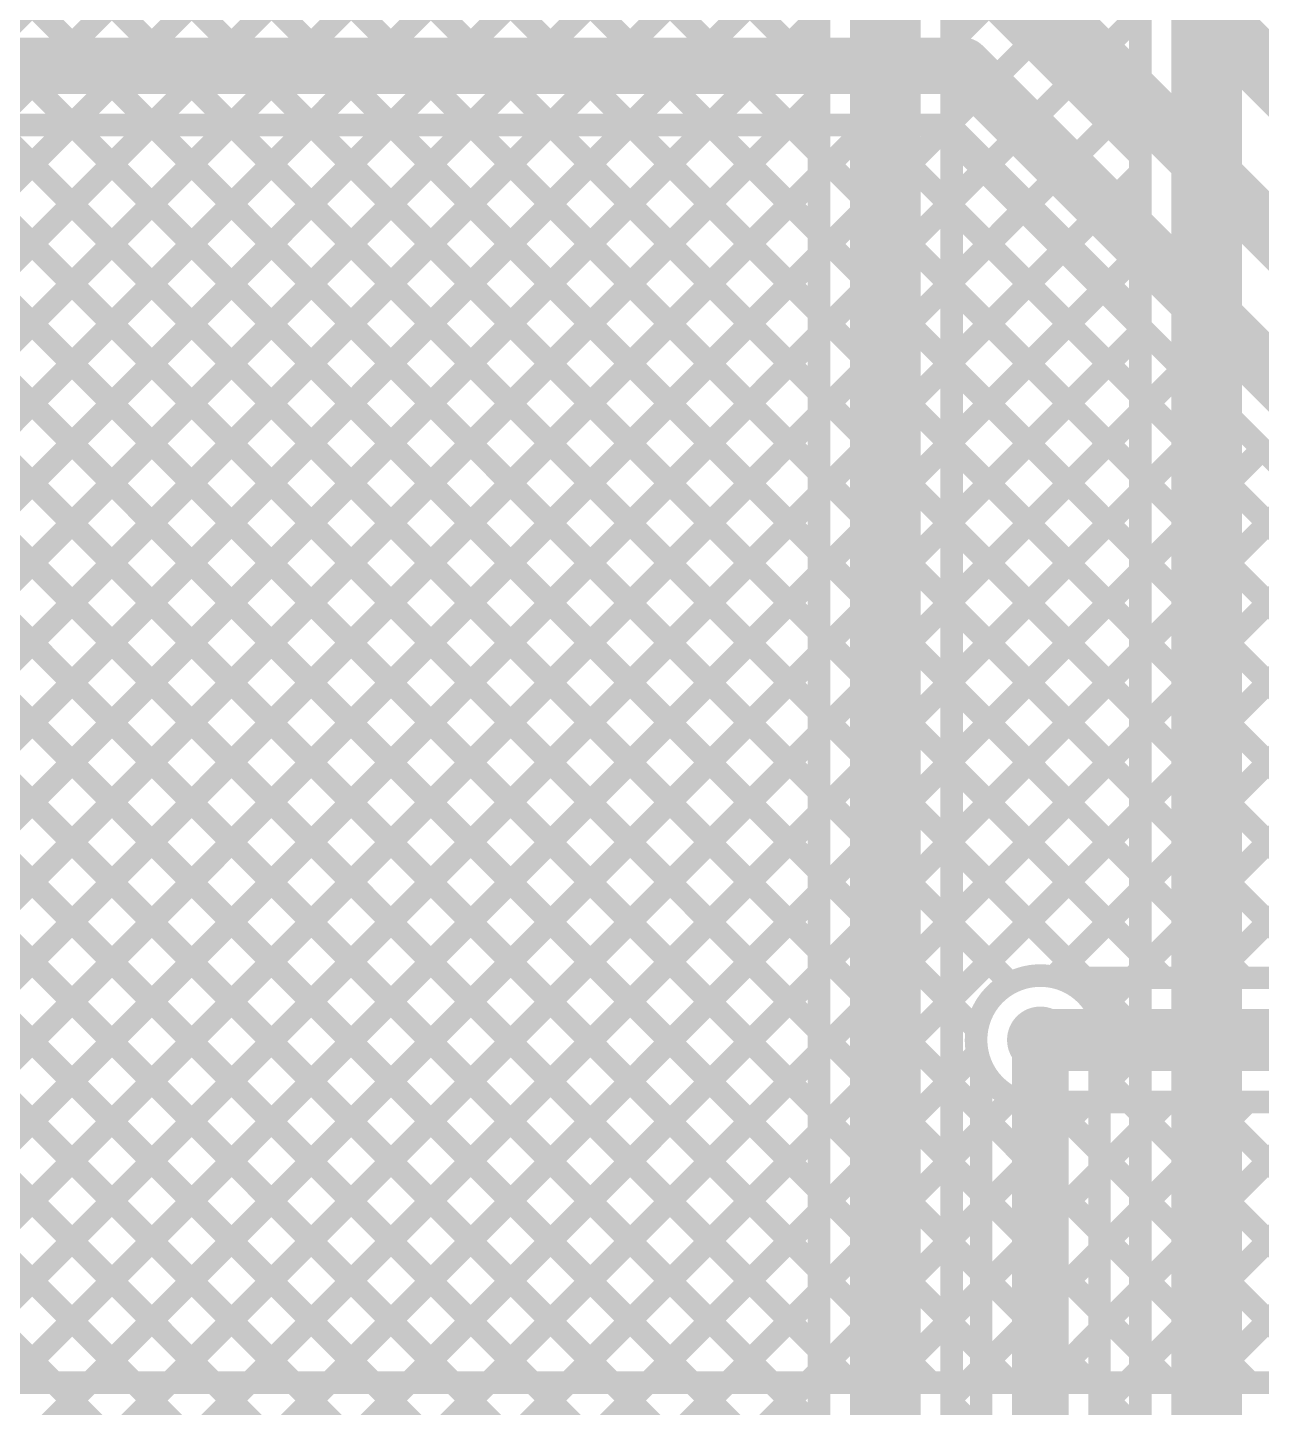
# Model space of a CAD drawing. Header units: millimetres. Extents: x 0 to 214, y 0 to 214.
# Drawn here: x 1.0497 to 1.4874, y 2.9127 to 3.402 of the extents above; entities that cross this region are included whole.
import ezdxf

# ---------------------------------------------------------------- set-up
doc = ezdxf.new("R2010")
doc.units = ezdxf.units.MM
doc.header["$MEASUREMENT"] = 0
for name, color, linetype in [('BottomLayer', 5, 'Continuous'), ('BottomSolder', 6, 'Continuous'), ('TopLayer', 1, 'Continuous'), ('TopSolder', 216, 'Continuous'), ('ViaHoleLayer', 16, 'Continuous')]:
    doc.layers.add(name, color=color, linetype=linetype)

msp = doc.modelspace()

# ---------------------------------------------------------------- hatches: boundary and pattern name
at = {"layer": 'BottomLayer'}
h = msp.add_hatch(color=5, dxfattribs=at)
edge = h.paths.add_edge_path()
edge.add_arc((1.409, 3.043), 0.01181, 0, 360)
at = {"layer": 'BottomSolder'}
h = msp.add_hatch(color=6, dxfattribs=at)
edge = h.paths.add_edge_path()
edge.add_arc((1.409, 3.043), 0.00991, 0, 360)
at = {"layer": 'TopLayer'}
h = msp.add_hatch(color=1, dxfattribs=at)
edge = h.paths.add_edge_path()
edge.add_arc((1.409, 3.043), 0.01181, 0, 360)
at = {"layer": 'TopSolder'}
h = msp.add_hatch(color=216, dxfattribs=at)
edge = h.paths.add_edge_path()
edge.add_arc((1.409, 3.043), 0.00991, 0, 360)
at = {"layer": 'ViaHoleLayer'}
h = msp.add_hatch(color=16, dxfattribs=at)
edge = h.paths.add_edge_path()
edge.add_arc((1.409, 3.043), 0.00591, 0, 360)

# ---------------------------------------------------------------- linework, layer by layer
at = {"layer": 'BottomLayer'}
for points, const_width in [([(0.756, 3.11474), (1.36203, 3.72077)], 0.008), ([(0.756, 3.08646), (1.39032, 3.72077)], 0.008), ([(1.05516, 3.66085), (1.3305, 3.3855)], 0.008), ([(0.756, 3.05817), (1.31748, 3.61965)], 0.008), ([(0.756, 3.02989), (1.32321, 3.5971)], 0.008), ([(0.756, 3.0016), (1.33996, 3.58556)], 0.008), ([(0.756, 2.94503), (1.39541, 3.58445)], 0.008), ([(0.756, 2.97332), (1.36713, 3.58445)], 0.008), ([(0.7648, 3.5835), (1.3305, 3.01781)], 0.008), ([(0.79309, 3.5835), (1.3305, 3.04609)], 0.008), ([(0.82137, 3.5835), (1.3305, 3.07438)], 0.008), ([(0.84966, 3.5835), (1.3305, 3.10266)], 0.008), ([(0.877, 3.58445), (1.3305, 3.13094)], 0.008), ([(0.90528, 3.58445), (1.3305, 3.15923)], 0.008), ([(0.93357, 3.58445), (1.3305, 3.18751)], 0.008), ([(0.96235, 3.58395), (1.3305, 3.2158)], 0.008), ([(0.99064, 3.58395), (1.3305, 3.24408)], 0.008), ([(0.756, 3.56402), (1.3305, 2.98952)], 0.008), ([(1.12196, 3.56576), (1.3305, 3.35722)], 0.008), ([(1.05842, 3.54445), (1.3305, 3.27237)], 0.008), ([(1.0867, 3.54445), (1.3305, 3.30065)], 0.008), ([(1.1119, 3.54753), (1.3305, 3.32893)], 0.008), ([(0.756, 3.53574), (1.3305, 2.96124)], 0.008), ([(1.468, 3.527), (1.468, 1.443)], 0.025), ([(1.4445, 3.527), (1.4445, 2.01364)], 0.008), ([(0.756, 3.50745), (1.3305, 2.93295)], 0.008), ([(1.354, 2.49346), (1.354, 3.49)], 0.025), ([(0.756, 2.91675), (1.33054, 3.49128)], 0.008), ([(1.3305, 2.50319), (1.3305, 3.49)], 0.008), ([(1.3775, 2.4982), (1.3775, 3.49)], 0.008), ([(0.756, 3.47917), (1.3305, 2.90467)], 0.008), ([(0.756, 2.88847), (1.3305, 3.46297)], 0.008), ([(1.3775, 3.39683), (1.4445, 3.46383)], 0.008), ([(0.756, 3.45089), (1.3305, 2.87639)], 0.008), ([(1.3775, 3.45164), (1.4445, 3.38464)], 0.008), ([(0.756, 2.86018), (1.3305, 3.43468)], 0.008), ([(1.3775, 3.36854), (1.4445, 3.43554)], 0.008), ([(0.756, 3.4226), (1.3305, 2.8481)], 0.008), ([(1.3775, 3.42336), (1.4445, 3.35636)], 0.008), ([(1.3775, 3.34026), (1.4445, 3.40726)], 0.008), ([(0.756, 2.8319), (1.3305, 3.4064)], 0.008), ([(0.756, 3.39432), (1.3305, 2.81982)], 0.008), ([(1.3775, 3.39507), (1.4445, 3.32807)], 0.008), ([(0.756, 2.80361), (1.3305, 3.37811)], 0.008), ([(1.3775, 3.31197), (1.4445, 3.37897)], 0.008), ([(0.756, 3.36603), (1.3305, 2.79153)], 0.008), ([(1.3775, 3.36679), (1.4445, 3.29979)], 0.008), ([(0.756, 2.77533), (1.3305, 3.34983)], 0.008), ([(1.3775, 3.28369), (1.4445, 3.35069)], 0.008), ([(1.3775, 3.3385), (1.4445, 3.2715)], 0.008), ([(0.756, 3.33775), (1.3305, 2.76325)], 0.008), ([(0.756, 2.74704), (1.3305, 3.32154)], 0.008), ([(1.3775, 3.25541), (1.4445, 3.32241)], 0.008), ([(0.756, 3.30946), (1.3305, 2.73496)], 0.008), ([(1.3775, 3.31022), (1.4445, 3.24322)], 0.008), ([(1.3775, 3.22712), (1.4445, 3.29412)], 0.008), ([(0.756, 2.71876), (1.3305, 3.29326)], 0.008), ([(0.756, 3.28118), (1.3305, 2.70668)], 0.008), ([(1.3775, 3.28193), (1.4445, 3.21493)], 0.008), ([(0.756, 2.69047), (1.3305, 3.26497)], 0.008), ([(1.3775, 3.19884), (1.4445, 3.26584)], 0.008), ([(0.756, 3.2529), (1.3305, 2.6784)], 0.008), ([(1.3775, 3.25365), (1.4445, 3.18665)], 0.008), ([(0.756, 2.66219), (1.3305, 3.23669)], 0.008), ([(1.3775, 3.17055), (1.4445, 3.23755)], 0.008), ([(0.756, 3.22461), (1.3305, 2.65011)], 0.008), ([(1.3775, 3.22537), (1.4445, 3.15837)], 0.008), ([(0.756, 2.63391), (1.3305, 3.20841)], 0.008), ([(1.3775, 3.14227), (1.4445, 3.20927)], 0.008), ([(1.3775, 3.19708), (1.4445, 3.13008)], 0.008), ([(0.756, 2.60562), (1.3305, 3.18012)], 0.008), ([(1.3775, 3.11398), (1.4445, 3.18098)], 0.008), ([(1.3775, 3.1688), (1.4445, 3.1018)], 0.008), ([(1.3775, 3.0857), (1.4445, 3.1527)], 0.008), ([(0.756, 2.57734), (1.3305, 3.15184)], 0.008), ([(1.3775, 3.14051), (1.4445, 3.07351)], 0.008), ([(0.756, 2.54905), (1.3305, 3.12355)], 0.008), ([(1.3775, 3.05742), (1.4445, 3.12442)], 0.008), ([(1.3775, 3.11223), (1.4445, 3.04523)], 0.008), ([(0.756, 2.52077), (1.3305, 3.09527)], 0.008), ([(1.41369, 3.06532), (1.4445, 3.09613)], 0.008), ([(1.3775, 3.08394), (1.3983, 3.06315)], 0.008), ([(0.756, 2.49248), (1.3305, 3.06698)], 0.008), ([(1.42955, 3.0529), (1.4445, 3.06785)], 0.008), ([(1.3775, 3.05566), (1.38649, 3.04667)], 0.008), ([(1.409, 2.5), (1.409, 3.043)], 0.02), ([(0.756, 2.4642), (1.3305, 3.0387)], 0.008), ([(1.3775, 3.02913), (1.38668, 3.03831)], 0.008), ([(1.43, 3.02506), (1.4445, 3.03956)], 0.008), ([(1.388, 2.5087), (1.388, 3.03409)], 0.008), ([(1.43, 2.5), (1.43, 3.03409)], 0.008), ([(1.43, 3.03144), (1.4445, 3.01694)], 0.008), ([(1.3775, 3.02738), (1.388, 3.01688)], 0.008), ([(0.756, 2.43592), (1.3305, 3.01042)], 0.008), ([(1.3775, 3.00085), (1.388, 3.01135)], 0.008), ([(1.43, 2.99678), (1.4445, 3.01128)], 0.008), ([(1.43, 3.00316), (1.4445, 2.98866)], 0.008), ([(1.3775, 2.99909), (1.388, 2.98859)], 0.008), ([(0.756, 2.40763), (1.3305, 2.98213)], 0.008), ([(1.3775, 2.97256), (1.388, 2.98306)], 0.008), ([(1.43, 2.96849), (1.4445, 2.98299)], 0.008), ([(1.43, 2.97488), (1.4445, 2.96038)], 0.008), ([(1.3775, 2.97081), (1.388, 2.96031)], 0.008), ([(0.756, 2.37935), (1.3305, 2.95385)], 0.008), ([(1.3775, 2.94428), (1.388, 2.95478)], 0.008), ([(1.43, 2.94021), (1.4445, 2.95471)], 0.008), ([(1.3775, 2.94252), (1.388, 2.93202)], 0.008), ([(1.43, 2.94659), (1.4445, 2.93209)], 0.008), ([(0.756, 2.35106), (1.3305, 2.92556)], 0.008), ([(1.3775, 2.91599), (1.388, 2.92649)], 0.008), ([(1.43, 2.91193), (1.4445, 2.92643)], 0.008), ([(1.43, 2.91831), (1.4445, 2.90381)], 0.008), ([(1.3775, 2.91424), (1.388, 2.90374)], 0.008)]:
    msp.add_lwpolyline(points, dxfattribs=dict(at, const_width=const_width))
for points, const_width in [([(1.3755, 3.39683, 1), (1.3795, 3.39683, 1)], 0.004), ([(1.3755, 3.39507, 1), (1.3795, 3.39507, 1)], 0.004), ([(1.3285, 3.3855, 1), (1.3325, 3.3855, 1)], 0.004), ([(1.4425, 3.38464, 1), (1.4465, 3.38464, 1)], 0.004), ([(1.3285, 3.37811, 1), (1.3325, 3.37811, 1)], 0.004), ([(1.4425, 3.37897, 1), (1.4465, 3.37897, 1)], 0.004), ([(1.3755, 3.36854, 1), (1.3795, 3.36854, 1)], 0.004), ([(1.3755, 3.36679, 1), (1.3795, 3.36679, 1)], 0.004), ([(1.3285, 3.35722, 1), (1.3325, 3.35722, 1)], 0.004), ([(1.4425, 3.35636, 1), (1.4465, 3.35636, 1)], 0.004), ([(1.3285, 3.34983, 1), (1.3325, 3.34983, 1)], 0.004), ([(1.4425, 3.35069, 1), (1.4465, 3.35069, 1)], 0.004), ([(1.3755, 3.34026, 1), (1.3795, 3.34026, 1)], 0.004), ([(1.3755, 3.3385, 1), (1.3795, 3.3385, 1)], 0.004), ([(1.3285, 3.32893, 1), (1.3325, 3.32893, 1)], 0.004), ([(1.4425, 3.32807, 1), (1.4465, 3.32807, 1)], 0.004), ([(1.3285, 3.32154, 1), (1.3325, 3.32154, 1)], 0.004), ([(1.4425, 3.32241, 1), (1.4465, 3.32241, 1)], 0.004), ([(1.3755, 3.31197, 1), (1.3795, 3.31197, 1)], 0.004), ([(1.3755, 3.31022, 1), (1.3795, 3.31022, 1)], 0.004), ([(1.3285, 3.30065, 1), (1.3325, 3.30065, 1)], 0.004), ([(1.4425, 3.29979, 1), (1.4465, 3.29979, 1)], 0.004), ([(1.4425, 3.29412, 1), (1.4465, 3.29412, 1)], 0.004), ([(1.3285, 3.29326, 1), (1.3325, 3.29326, 1)], 0.004), ([(1.3755, 3.28369, 1), (1.3795, 3.28369, 1)], 0.004), ([(1.3755, 3.28193, 1), (1.3795, 3.28193, 1)], 0.004), ([(1.3285, 3.27237, 1), (1.3325, 3.27237, 1)], 0.004), ([(1.4425, 3.2715, 1), (1.4465, 3.2715, 1)], 0.004), ([(1.3285, 3.26497, 1), (1.3325, 3.26497, 1)], 0.004), ([(1.4425, 3.26584, 1), (1.4465, 3.26584, 1)], 0.004), ([(1.3755, 3.25541, 1), (1.3795, 3.25541, 1)], 0.004), ([(1.3755, 3.25365, 1), (1.3795, 3.25365, 1)], 0.004), ([(1.3285, 3.24408, 1), (1.3325, 3.24408, 1)], 0.004), ([(1.4425, 3.24322, 1), (1.4465, 3.24322, 1)], 0.004), ([(1.3285, 3.23669, 1), (1.3325, 3.23669, 1)], 0.004), ([(1.4425, 3.23755, 1), (1.4465, 3.23755, 1)], 0.004), ([(1.3755, 3.22712, 1), (1.3795, 3.22712, 1)], 0.004), ([(1.3755, 3.22537, 1), (1.3795, 3.22537, 1)], 0.004), ([(1.3285, 3.2158, 1), (1.3325, 3.2158, 1)], 0.004), ([(1.4425, 3.21493, 1), (1.4465, 3.21493, 1)], 0.004), ([(1.3285, 3.20841, 1), (1.3325, 3.20841, 1)], 0.004), ([(1.4425, 3.20927, 1), (1.4465, 3.20927, 1)], 0.004), ([(1.3755, 3.19884, 1), (1.3795, 3.19884, 1)], 0.004), ([(1.3755, 3.19708, 1), (1.3795, 3.19708, 1)], 0.004), ([(1.3285, 3.18751, 1), (1.3325, 3.18751, 1)], 0.004), ([(1.4425, 3.18665, 1), (1.4465, 3.18665, 1)], 0.004), ([(1.3285, 3.18012, 1), (1.3325, 3.18012, 1)], 0.004), ([(1.4425, 3.18098, 1), (1.4465, 3.18098, 1)], 0.004), ([(1.3755, 3.17055, 1), (1.3795, 3.17055, 1)], 0.004), ([(1.3755, 3.1688, 1), (1.3795, 3.1688, 1)], 0.004), ([(1.3285, 3.15923, 1), (1.3325, 3.15923, 1)], 0.004), ([(1.4425, 3.15837, 1), (1.4465, 3.15837, 1)], 0.004), ([(1.4425, 3.1527, 1), (1.4465, 3.1527, 1)], 0.004), ([(1.3285, 3.15184, 1), (1.3325, 3.15184, 1)], 0.004), ([(1.3755, 3.14227, 1), (1.3795, 3.14227, 1)], 0.004), ([(1.3755, 3.14051, 1), (1.3795, 3.14051, 1)], 0.004), ([(1.3285, 3.13094, 1), (1.3325, 3.13094, 1)], 0.004), ([(1.4425, 3.13008, 1), (1.4465, 3.13008, 1)], 0.004), ([(1.3285, 3.12355, 1), (1.3325, 3.12355, 1)], 0.004), ([(1.4425, 3.12442, 1), (1.4465, 3.12442, 1)], 0.004), ([(1.3755, 3.11398, 1), (1.3795, 3.11398, 1)], 0.004), ([(1.3755, 3.11223, 1), (1.3795, 3.11223, 1)], 0.004), ([(1.3285, 3.10266, 1), (1.3325, 3.10266, 1)], 0.004), ([(1.4425, 3.1018, 1), (1.4465, 3.1018, 1)], 0.004), ([(1.3285, 3.09527, 1), (1.3325, 3.09527, 1)], 0.004), ([(1.4425, 3.09613, 1), (1.4465, 3.09613, 1)], 0.004), ([(1.3755, 3.0857, 1), (1.3795, 3.0857, 1)], 0.004), ([(1.3755, 3.08394, 1), (1.3795, 3.08394, 1)], 0.004), ([(1.3285, 3.07438, 1), (1.3325, 3.07438, 1)], 0.004), ([(1.4425, 3.07351, 1), (1.4465, 3.07351, 1)], 0.004), ([(1.3285, 3.06698, 1), (1.3325, 3.06698, 1)], 0.004), ([(1.41169, 3.06532, 1), (1.41569, 3.06532, 1)], 0.004), ([(1.4425, 3.06785, 1), (1.4465, 3.06785, 1)], 0.004), ([(1.3963, 3.06315, 1), (1.4003, 3.06315, 1)], 0.004), ([(1.3755, 3.05742, 1), (1.3795, 3.05742, 1)], 0.004), ([(1.3755, 3.05566, 1), (1.3795, 3.05566, 1)], 0.004), ([(1.42755, 3.0529, 1), (1.43155, 3.0529, 1)], 0.004), ([(1.3285, 3.04609, 1), (1.3325, 3.04609, 1)], 0.004), ([(1.38449, 3.04667, 1), (1.38849, 3.04667, 1)], 0.004), ([(1.404, 3.043, 1), (1.414, 3.043, 1)], 0.01), ([(1.4425, 3.04523, 1), (1.4465, 3.04523, 1)], 0.004), ([(1.42981, 3.043, 1), (1.43381, 3.043, 1)], 0.004), ([(1.42981, 3.043, 1), (1.43381, 3.043, 1)], 0.004), ([(1.3285, 3.0387, 1), (1.3325, 3.0387, 1)], 0.004), ([(1.38468, 3.03831, 1), (1.38868, 3.03831, 1)], 0.004), ([(1.4425, 3.03956, 1), (1.4465, 3.03956, 1)], 0.004), ([(1.386, 3.03409, 1), (1.39, 3.03409, 1)], 0.004), ([(1.386, 3.03409, 1), (1.39, 3.03409, 1)], 0.004), ([(1.428, 3.03409, 1), (1.432, 3.03409, 1)], 0.004), ([(1.428, 3.03409, 1), (1.432, 3.03409, 1)], 0.004), ([(1.428, 3.03144, 1), (1.432, 3.03144, 1)], 0.004), ([(1.3755, 3.02913, 1), (1.3795, 3.02913, 1)], 0.004), ([(1.3755, 3.02738, 1), (1.3795, 3.02738, 1)], 0.004), ([(1.428, 3.02506, 1), (1.432, 3.02506, 1)], 0.004), ([(1.3285, 3.01781, 1), (1.3325, 3.01781, 1)], 0.004), ([(1.386, 3.01688, 1), (1.39, 3.01688, 1)], 0.004), ([(1.4425, 3.01694, 1), (1.4465, 3.01694, 1)], 0.004), ([(1.3285, 3.01042, 1), (1.3325, 3.01042, 1)], 0.004), ([(1.386, 3.01135, 1), (1.39, 3.01135, 1)], 0.004), ([(1.4425, 3.01128, 1), (1.4465, 3.01128, 1)], 0.004), ([(1.3755, 3.00085, 1), (1.3795, 3.00085, 1)], 0.004), ([(1.428, 3.00316, 1), (1.432, 3.00316, 1)], 0.004), ([(1.3755, 2.99909, 1), (1.3795, 2.99909, 1)], 0.004), ([(1.428, 2.99678, 1), (1.432, 2.99678, 1)], 0.004), ([(1.3285, 2.98952, 1), (1.3325, 2.98952, 1)], 0.004), ([(1.386, 2.98859, 1), (1.39, 2.98859, 1)], 0.004), ([(1.4425, 2.98866, 1), (1.4465, 2.98866, 1)], 0.004), ([(1.3285, 2.98213, 1), (1.3325, 2.98213, 1)], 0.004), ([(1.386, 2.98306, 1), (1.39, 2.98306, 1)], 0.004), ([(1.4425, 2.98299, 1), (1.4465, 2.98299, 1)], 0.004), ([(1.3755, 2.97256, 1), (1.3795, 2.97256, 1)], 0.004), ([(1.428, 2.97488, 1), (1.432, 2.97488, 1)], 0.004), ([(1.3755, 2.97081, 1), (1.3795, 2.97081, 1)], 0.004), ([(1.428, 2.96849, 1), (1.432, 2.96849, 1)], 0.004), ([(1.3285, 2.96124, 1), (1.3325, 2.96124, 1)], 0.004), ([(1.386, 2.96031, 1), (1.39, 2.96031, 1)], 0.004), ([(1.4425, 2.96038, 1), (1.4465, 2.96038, 1)], 0.004), ([(1.3285, 2.95385, 1), (1.3325, 2.95385, 1)], 0.004), ([(1.386, 2.95478, 1), (1.39, 2.95478, 1)], 0.004), ([(1.4425, 2.95471, 1), (1.4465, 2.95471, 1)], 0.004), ([(1.3755, 2.94428, 1), (1.3795, 2.94428, 1)], 0.004), ([(1.3755, 2.94252, 1), (1.3795, 2.94252, 1)], 0.004), ([(1.428, 2.94659, 1), (1.432, 2.94659, 1)], 0.004), ([(1.428, 2.94021, 1), (1.432, 2.94021, 1)], 0.004), ([(1.3285, 2.93295, 1), (1.3325, 2.93295, 1)], 0.004), ([(1.386, 2.93202, 1), (1.39, 2.93202, 1)], 0.004), ([(1.4425, 2.93209, 1), (1.4465, 2.93209, 1)], 0.004), ([(1.3285, 2.92556, 1), (1.3325, 2.92556, 1)], 0.004), ([(1.386, 2.92649, 1), (1.39, 2.92649, 1)], 0.004), ([(1.4425, 2.92643, 1), (1.4465, 2.92643, 1)], 0.004), ([(1.428, 2.91831, 1), (1.432, 2.91831, 1)], 0.004), ([(1.3755, 2.91599, 1), (1.3795, 2.91599, 1)], 0.004), ([(1.3755, 2.91424, 1), (1.3795, 2.91424, 1)], 0.004), ([(1.428, 2.91193, 1), (1.432, 2.91193, 1)], 0.004)]:
    msp.add_lwpolyline(points, format="xyb", close=True, dxfattribs=dict(at, const_width=const_width))
at = {"layer": 'BottomLayer', "const_width": 0.008}
for points in [[(1.388, 3.03409, -1.223773), (1.43181, 3.043)], [(1.43181, 3.043, -0.100628), (1.43, 3.03409)]]:
    msp.add_lwpolyline(points, format="xyb", dxfattribs=at)
at = {"layer": 'TopLayer'}
for points, const_width in [([(1.423, 3.453), (1.8665, 3.0095)], 0.022), ([(1.4, 3.42), (1.907, 2.913)], 0.02), ([(0.68114, 3.38847), (1.38153, 3.38847)], 0.02), ([(1.38153, 3.38847), (1.86369, 2.90631)], 0.02), ([(0.703, 3.00517), (1.06529, 3.36747)], 0.008), ([(0.71314, 3.36747), (1.37284, 3.36747)], 0.008), ([(0.72628, 3.36747), (1.17229, 2.92146)], 0.008), ([(0.73129, 3.00517), (1.09358, 3.36747)], 0.008), ([(0.751, 2.94003), (1.17843, 3.36747)], 0.008), ([(0.751, 2.9966), (1.12186, 3.36747)], 0.008), ([(0.751, 2.96832), (1.15015, 3.36747)], 0.008), ([(0.75457, 3.36747), (1.20057, 2.92146)], 0.008), ([(0.76071, 2.92146), (1.20672, 3.36747)], 0.008), ([(0.78285, 3.36747), (1.22886, 2.92146)], 0.008), ([(0.78899, 2.92146), (1.235, 3.36747)], 0.008), ([(0.81114, 3.36747), (1.25714, 2.92146)], 0.008), ([(0.81728, 2.92146), (1.26328, 3.36747)], 0.008), ([(0.83942, 3.36747), (1.28543, 2.92146)], 0.008), ([(0.84556, 2.92146), (1.29157, 3.36747)], 0.008), ([(0.8677, 3.36747), (1.31371, 2.92146)], 0.008), ([(0.87385, 2.92146), (1.31985, 3.36747)], 0.008), ([(0.89599, 3.36747), (1.342, 2.92146)], 0.008), ([(0.90213, 2.92146), (1.34814, 3.36747)], 0.008), ([(0.92427, 3.36747), (1.37028, 2.92146)], 0.008), ([(0.95256, 3.36747), (1.39856, 2.92146)], 0.008), ([(0.98084, 3.36747), (1.42685, 2.92146)], 0.008), ([(1.00913, 3.36747), (1.45513, 2.92146)], 0.008), ([(1.03741, 3.36747), (1.48342, 2.92146)], 0.008), ([(1.06569, 3.36747), (1.38649, 3.04667)], 0.008), ([(1.09398, 3.36747), (1.3983, 3.06315)], 0.008), ([(1.12226, 3.36747), (1.42473, 3.065)], 0.008), ([(1.15055, 3.36747), (1.45301, 3.065)], 0.008), ([(1.17883, 3.36747), (1.4813, 3.065)], 0.008), ([(1.20712, 3.36747), (1.50958, 3.065)], 0.008), ([(1.2354, 3.36747), (1.53787, 3.065)], 0.008), ([(1.26368, 3.36747), (1.56615, 3.065)], 0.008), ([(1.29197, 3.36747), (1.59443, 3.065)], 0.008), ([(1.32025, 3.36747), (1.62272, 3.065)], 0.008), ([(1.34854, 3.36747), (1.651, 3.065)], 0.008), ([(1.37284, 3.36747), (1.6759, 3.0644)], 0.008), ([(0.93042, 2.92146), (1.37463, 3.36567)], 0.008), ([(0.9587, 2.92146), (1.38877, 3.35153)], 0.008), ([(0.98698, 2.92146), (1.40291, 3.33739)], 0.008), ([(1.01527, 2.92146), (1.41706, 3.32325)], 0.008), ([(1.04355, 2.92146), (1.4312, 3.3091)], 0.008), ([(1.07184, 2.92146), (1.44534, 3.29496)], 0.008), ([(1.10012, 2.92146), (1.45948, 3.28082)], 0.008), ([(0.78914, 3.27632), (1.144, 2.92146)], 0.008), ([(1.12841, 2.92146), (1.47362, 3.26668)], 0.008), ([(1.15669, 2.92146), (1.48777, 3.25254)], 0.008), ([(0.78914, 3.24804), (1.11572, 2.92146)], 0.008), ([(1.18497, 2.92146), (1.50191, 3.23839)], 0.008), ([(1.21326, 2.92146), (1.51605, 3.22425)], 0.008), ([(0.78914, 3.21975), (1.08744, 2.92146)], 0.008), ([(1.24154, 2.92146), (1.53019, 3.21011)], 0.008), ([(0.78914, 3.19147), (1.05915, 2.92146)], 0.008), ([(1.41369, 3.06532), (1.54433, 3.19597)], 0.008), ([(1.44165, 3.065), (1.55848, 3.18182)], 0.008), ([(1.46994, 3.065), (1.57262, 3.16768)], 0.008), ([(1.41503, 3.065), (1.66197, 3.065)], 0.008), ([(1.409, 3.043), (1.668, 3.043)], 0.022), ([(1.26983, 2.92146), (1.38668, 3.03831)], 0.008), ([(1.29811, 2.92146), (1.3991, 3.02245)], 0.008), ([(1.3264, 2.92146), (1.42594, 3.021)], 0.008), ([(1.35468, 2.92146), (1.45422, 3.021)], 0.008), ([(1.38296, 2.92146), (1.48251, 3.021)], 0.008), ([(1.41125, 2.92146), (1.51079, 3.021)], 0.008), ([(1.41267, 3.02049), (1.5117, 2.92146)], 0.008), ([(1.41503, 3.021), (1.66197, 3.021)], 0.008), ([(1.43953, 2.92146), (1.53907, 3.021)], 0.008), ([(1.44044, 3.021), (1.53999, 2.92146)], 0.008), ([(1.46782, 2.92146), (1.56736, 3.021)], 0.008), ([(1.46873, 3.021), (1.56827, 2.92146)], 0.008), ([(0.71314, 2.92146), (1.71391, 2.92146)], 0.008)]:
    msp.add_lwpolyline(points, dxfattribs=dict(at, const_width=const_width))
for points, const_width in [([(1.37653, 3.38847, 1), (1.38653, 3.38847, 1)], 0.01), ([(1.37653, 3.38847, 1), (1.38653, 3.38847, 1)], 0.01), ([(1.06329, 3.36747, 1), (1.06729, 3.36747, 1)], 0.004), ([(1.06369, 3.36747, 1), (1.06769, 3.36747, 1)], 0.004), ([(1.09158, 3.36747, 1), (1.09558, 3.36747, 1)], 0.004), ([(1.09198, 3.36747, 1), (1.09598, 3.36747, 1)], 0.004), ([(1.11986, 3.36747, 1), (1.12386, 3.36747, 1)], 0.004), ([(1.12026, 3.36747, 1), (1.12426, 3.36747, 1)], 0.004), ([(1.14815, 3.36747, 1), (1.15215, 3.36747, 1)], 0.004), ([(1.14855, 3.36747, 1), (1.15255, 3.36747, 1)], 0.004), ([(1.17643, 3.36747, 1), (1.18043, 3.36747, 1)], 0.004), ([(1.17683, 3.36747, 1), (1.18083, 3.36747, 1)], 0.004), ([(1.20472, 3.36747, 1), (1.20872, 3.36747, 1)], 0.004), ([(1.20512, 3.36747, 1), (1.20912, 3.36747, 1)], 0.004), ([(1.233, 3.36747, 1), (1.237, 3.36747, 1)], 0.004), ([(1.2334, 3.36747, 1), (1.2374, 3.36747, 1)], 0.004), ([(1.26128, 3.36747, 1), (1.26528, 3.36747, 1)], 0.004), ([(1.26168, 3.36747, 1), (1.26568, 3.36747, 1)], 0.004), ([(1.28957, 3.36747, 1), (1.29357, 3.36747, 1)], 0.004), ([(1.28997, 3.36747, 1), (1.29397, 3.36747, 1)], 0.004), ([(1.31785, 3.36747, 1), (1.32185, 3.36747, 1)], 0.004), ([(1.31825, 3.36747, 1), (1.32225, 3.36747, 1)], 0.004), ([(1.34614, 3.36747, 1), (1.35014, 3.36747, 1)], 0.004), ([(1.34654, 3.36747, 1), (1.35054, 3.36747, 1)], 0.004), ([(1.37084, 3.36747, 1), (1.37484, 3.36747, 1)], 0.004), ([(1.37084, 3.36747, 1), (1.37484, 3.36747, 1)], 0.004), ([(1.37263, 3.36567, 1), (1.37663, 3.36567, 1)], 0.004), ([(1.38677, 3.35153, 1), (1.39077, 3.35153, 1)], 0.004), ([(1.40091, 3.33739, 1), (1.40491, 3.33739, 1)], 0.004), ([(1.41506, 3.32325, 1), (1.41906, 3.32325, 1)], 0.004), ([(1.4292, 3.3091, 1), (1.4332, 3.3091, 1)], 0.004), ([(1.44334, 3.29496, 1), (1.44734, 3.29496, 1)], 0.004), ([(1.45748, 3.28082, 1), (1.46148, 3.28082, 1)], 0.004), ([(1.47162, 3.26668, 1), (1.47562, 3.26668, 1)], 0.004), ([(1.48577, 3.25254, 1), (1.48977, 3.25254, 1)], 0.004), ([(1.41169, 3.06532, 1), (1.41569, 3.06532, 1)], 0.004), ([(1.41303, 3.065, 1), (1.41703, 3.065, 1)], 0.004), ([(1.41303, 3.065, 1), (1.41703, 3.065, 1)], 0.004), ([(1.42273, 3.065, 1), (1.42673, 3.065, 1)], 0.004), ([(1.43965, 3.065, 1), (1.44365, 3.065, 1)], 0.004), ([(1.45101, 3.065, 1), (1.45501, 3.065, 1)], 0.004), ([(1.46794, 3.065, 1), (1.47194, 3.065, 1)], 0.004), ([(1.4793, 3.065, 1), (1.4833, 3.065, 1)], 0.004), ([(1.3963, 3.06315, 1), (1.4003, 3.06315, 1)], 0.004), ([(1.4035, 3.043, 1), (1.4145, 3.043, 1)], 0.011), ([(1.38449, 3.04667, 1), (1.38849, 3.04667, 1)], 0.004), ([(1.38468, 3.03831, 1), (1.38868, 3.03831, 1)], 0.004), ([(1.3971, 3.02245, 1), (1.4011, 3.02245, 1)], 0.004), ([(1.41067, 3.02049, 1), (1.41467, 3.02049, 1)], 0.004), ([(1.41303, 3.021, 1), (1.41703, 3.021, 1)], 0.004), ([(1.41303, 3.021, 1), (1.41703, 3.021, 1)], 0.004), ([(1.42394, 3.021, 1), (1.42794, 3.021, 1)], 0.004), ([(1.43844, 3.021, 1), (1.44244, 3.021, 1)], 0.004), ([(1.45222, 3.021, 1), (1.45622, 3.021, 1)], 0.004), ([(1.46673, 3.021, 1), (1.47073, 3.021, 1)], 0.004), ([(1.48051, 3.021, 1), (1.48451, 3.021, 1)], 0.004), ([(1.05715, 2.92146, 1), (1.06115, 2.92146, 1)], 0.004), ([(1.06984, 2.92146, 1), (1.07384, 2.92146, 1)], 0.004), ([(1.08544, 2.92146, 1), (1.08944, 2.92146, 1)], 0.004), ([(1.09812, 2.92146, 1), (1.10212, 2.92146, 1)], 0.004), ([(1.11372, 2.92146, 1), (1.11772, 2.92146, 1)], 0.004), ([(1.12641, 2.92146, 1), (1.13041, 2.92146, 1)], 0.004), ([(1.142, 2.92146, 1), (1.146, 2.92146, 1)], 0.004), ([(1.15469, 2.92146, 1), (1.15869, 2.92146, 1)], 0.004), ([(1.17029, 2.92146, 1), (1.17429, 2.92146, 1)], 0.004), ([(1.18297, 2.92146, 1), (1.18697, 2.92146, 1)], 0.004), ([(1.19857, 2.92146, 1), (1.20257, 2.92146, 1)], 0.004), ([(1.21126, 2.92146, 1), (1.21526, 2.92146, 1)], 0.004), ([(1.22686, 2.92146, 1), (1.23086, 2.92146, 1)], 0.004), ([(1.23954, 2.92146, 1), (1.24354, 2.92146, 1)], 0.004), ([(1.25514, 2.92146, 1), (1.25914, 2.92146, 1)], 0.004), ([(1.26783, 2.92146, 1), (1.27183, 2.92146, 1)], 0.004), ([(1.28343, 2.92146, 1), (1.28743, 2.92146, 1)], 0.004), ([(1.29611, 2.92146, 1), (1.30011, 2.92146, 1)], 0.004), ([(1.31171, 2.92146, 1), (1.31571, 2.92146, 1)], 0.004), ([(1.3244, 2.92146, 1), (1.3284, 2.92146, 1)], 0.004), ([(1.34, 2.92146, 1), (1.344, 2.92146, 1)], 0.004), ([(1.35268, 2.92146, 1), (1.35668, 2.92146, 1)], 0.004), ([(1.36828, 2.92146, 1), (1.37228, 2.92146, 1)], 0.004), ([(1.38096, 2.92146, 1), (1.38496, 2.92146, 1)], 0.004), ([(1.39656, 2.92146, 1), (1.40056, 2.92146, 1)], 0.004), ([(1.40925, 2.92146, 1), (1.41325, 2.92146, 1)], 0.004), ([(1.42485, 2.92146, 1), (1.42885, 2.92146, 1)], 0.004), ([(1.43753, 2.92146, 1), (1.44153, 2.92146, 1)], 0.004), ([(1.45313, 2.92146, 1), (1.45713, 2.92146, 1)], 0.004), ([(1.46582, 2.92146, 1), (1.46982, 2.92146, 1)], 0.004), ([(1.48142, 2.92146, 1), (1.48542, 2.92146, 1)], 0.004)]:
    msp.add_lwpolyline(points, format="xyb", close=True, dxfattribs=dict(at, const_width=const_width))
at = {"layer": 'TopLayer', "const_width": 0.008}
msp.add_lwpolyline([(1.41503, 3.021, -1.310882), (1.41503, 3.065)], format="xyb", dxfattribs=at)

doc.saveas('drawing.dxf')
